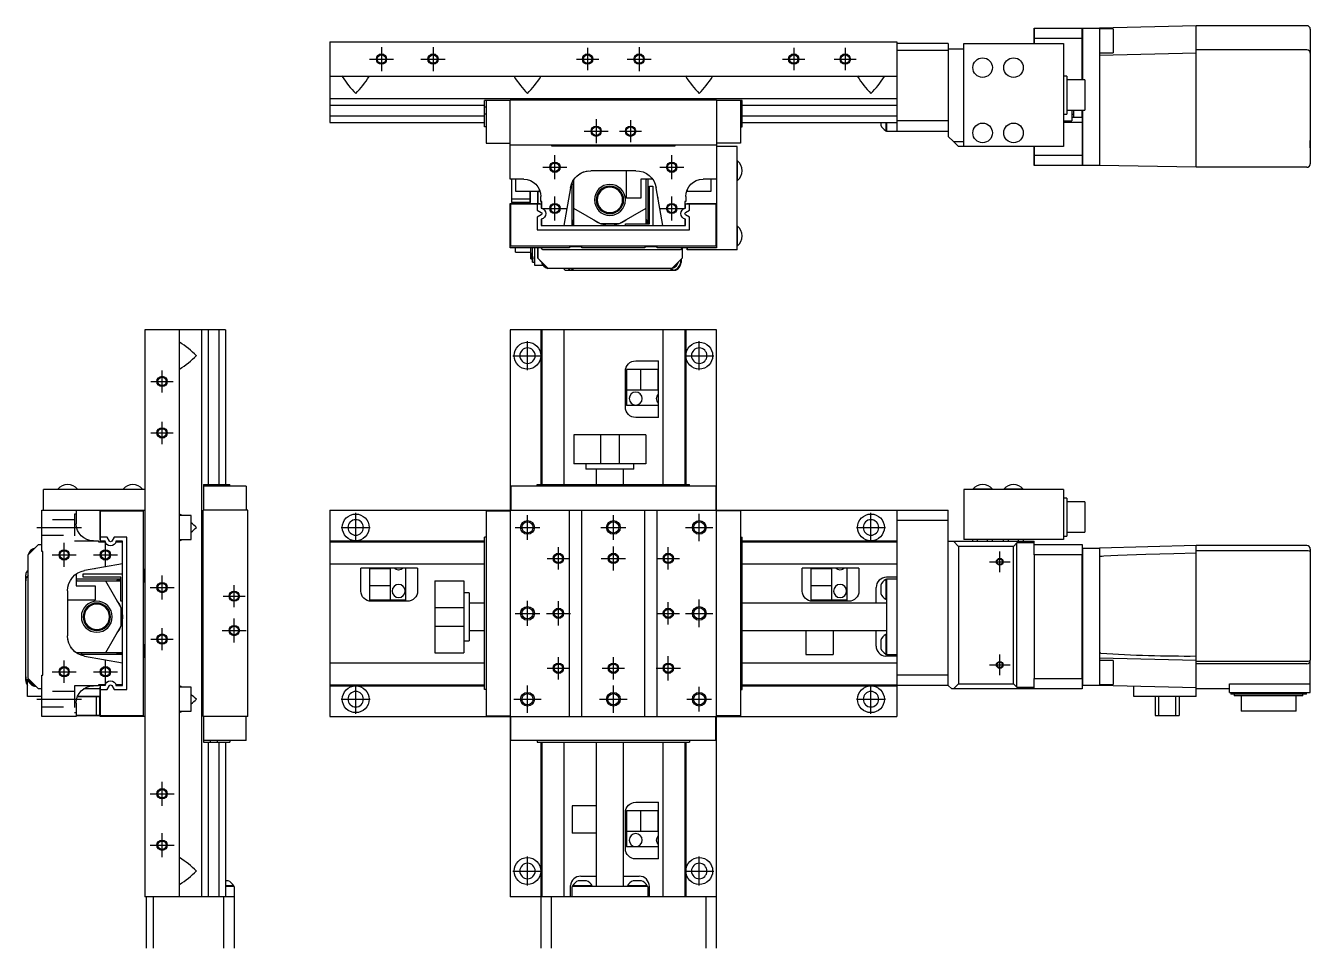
# Model space of a CAD drawing. Extents: x 0 to 765, y -8 to 471.
# Drawn here: x 0 to 374, y 202.8 to 471.3 of the extents above; entities that cross this region are included whole.
import ezdxf

# ---------------------------------------------------------------- set-up
doc = ezdxf.new("R2010")
doc.units = 0
doc.header["$LTSCALE"] = 0.5
doc.linetypes.add('CENTER', pattern=[50.8, 31.75, -6.35, 6.35, -6.35])
doc.linetypes.add('DASHED', pattern=[19.05, 12.7, -6.35])
for name, color, linetype in [('MSM_CENTER', 1, 'CENTER'), ('MSM_CONTINUOUS', 7, 'CONTINUOUS'), ('MSM_DASHED', 4, 'DASHED'), ('MSM_NARROW', 5, 'CONTINUOUS')]:
    doc.layers.add(name, color=color, linetype=linetype)

msp = doc.modelspace()

# ---------------------------------------------------------------- linework, layer by layer
at = {"layer": 'MSM_CENTER'}
for p, q in [((103.58, 465.12), (103.58, 458.12)), ((118.58, 465.12), (118.58, 458.12)), ((163.58, 464.85), (163.58, 458.4)), ((178.58, 465.12), (178.58, 458.12)), ((223.58, 464.85), (223.58, 458.4)), ((238.58, 464.85), (238.58, 458.4)), ((100.08, 461.62), (107.08, 461.62)), ((115.08, 461.62), (122.08, 461.62)), ((160.35, 461.62), (166.81, 461.62)), ((175.08, 461.62), (182.08, 461.62)), ((220.35, 461.62), (226.81, 461.62)), ((235.35, 461.62), (241.81, 461.62)), ((166.08, 444.12), (166.08, 437.12)), ((176.08, 443.85), (176.08, 437.4)), ((162.58, 440.62), (169.58, 440.62)), ((172.85, 440.62), (179.31, 440.62)), ((150.58, 430.12), (157.58, 430.12)), ((154.08, 426.62), (154.08, 433.62)), ((184.58, 430.12), (191.58, 430.12)), ((188.08, 426.62), (188.08, 433.62)), ((154.08, 414.62), (154.08, 421.62)), ((188.08, 414.62), (188.08, 421.62)), ((150.58, 418.12), (157.58, 418.12)), ((184.58, 418.12), (191.58, 418.12)), ((146.08, 371.03), (146.08, 379.53)), ((196.08, 371.03), (196.08, 379.53)), ((141.83, 375.28), (150.33, 375.28)), ((191.83, 375.28), (200.33, 375.28)), ((39.7, 364.55), (39.7, 371.01)), ((36.47, 367.78), (42.93, 367.78)), ((39.7, 349.55), (39.7, 356.01)), ((36.47, 352.78), (42.93, 352.78)), ((96.08, 321.03), (96.08, 329.53)), ((196.08, 321.28), (196.08, 329.28)), ((246.08, 321.03), (246.08, 329.53)), ((146.08, 321.66), (146.08, 328.9)), ((171.08, 321.66), (171.08, 328.9)), ((3.2, 325.28), (16.2, 325.28)), ((91.83, 325.28), (100.33, 325.28)), ((142.46, 325.28), (149.7, 325.28)), ((167.46, 325.28), (174.7, 325.28)), ((192.08, 325.28), (200.08, 325.28)), ((241.83, 325.28), (250.33, 325.28)), ((11.2, 313.78), (11.2, 320.78)), ((23.2, 313.78), (23.2, 320.78)), ((155.08, 313.05), (155.08, 319.51)), ((171.08, 312.78), (171.08, 319.78)), ((187.08, 313.05), (187.08, 319.51)), ((283.58, 312.28), (283.58, 318.28)), ((7.7, 317.28), (14.7, 317.28)), ((19.7, 317.28), (26.7, 317.28)), ((151.85, 316.28), (158.31, 316.28)), ((167.58, 316.28), (174.58, 316.28)), ((183.85, 316.28), (190.31, 316.28)), ((280.58, 315.28), (286.58, 315.28)), ((39.7, 304.28), (39.7, 311.28)), ((36.2, 307.78), (43.2, 307.78)), ((60.7, 302.05), (60.7, 308.51)), ((57.47, 305.28), (63.93, 305.28)), ((146.08, 296.66), (146.08, 303.9)), ((155.08, 296.78), (155.08, 303.78)), ((187.08, 297.05), (187.08, 303.51)), ((196.08, 296.28), (196.08, 304.28)), ((142.46, 300.28), (149.7, 300.28)), ((151.58, 300.28), (158.58, 300.28)), ((183.85, 300.28), (190.31, 300.28)), ((192.08, 300.28), (200.08, 300.28)), ((39.7, 289.55), (39.7, 296.01)), ((60.7, 291.78), (60.7, 298.78)), ((36.47, 292.78), (42.93, 292.78)), ((57.2, 295.28), (64.2, 295.28)), ((283.58, 282.28), (283.58, 288.28)), ((11.2, 280.05), (11.2, 286.51)), ((23.2, 279.78), (23.2, 286.78)), ((151.85, 284.28), (158.31, 284.28)), ((155.08, 281.05), (155.08, 287.51)), ((167.85, 284.28), (174.31, 284.28)), ((171.08, 281.05), (171.08, 287.51)), ((183.58, 284.28), (190.58, 284.28)), ((187.08, 280.78), (187.08, 287.78)), ((280.58, 285.28), (286.58, 285.28)), ((7.7, 283.28), (14.7, 283.28)), ((19.7, 283.28), (26.7, 283.28)), ((96.08, 271.03), (96.08, 279.53)), ((146.08, 271.28), (146.08, 279.28)), ((171.08, 271.28), (171.08, 279.28)), ((196.08, 271.66), (196.08, 278.9)), ((246.08, 271.03), (246.08, 279.53)), ((3.2, 275.28), (16.2, 275.28)), ((91.83, 275.28), (100.33, 275.28)), ((142.08, 275.28), (150.08, 275.28)), ((167.08, 275.28), (175.08, 275.28)), ((192.46, 275.28), (199.7, 275.28)), ((241.83, 275.28), (250.33, 275.28)), ((39.7, 244.28), (39.7, 251.28)), ((36.2, 247.78), (43.2, 247.78)), ((39.7, 229.28), (39.7, 236.28)), ((36.2, 232.78), (43.2, 232.78)), ((146.08, 221.03), (146.08, 229.53)), ((196.08, 221.03), (196.08, 229.53)), ((141.83, 225.28), (150.33, 225.28)), ((191.83, 225.28), (200.33, 225.28))]:
    msp.add_line(p, q, dxfattribs=at)
at = {"layer": 'MSM_CONTINUOUS'}
for p, q in [((340.78, 471.32), (312.58, 470.62)), ((340.78, 466.12), (340.78, 471.32)), ((372.98, 471.32), (340.78, 471.32)), ((293.58, 470.62), (293.58, 466.12)), ((293.58, 466.12), (293.58, 470.62)), ((293.58, 470.62), (307.58, 470.62)), ((307.58, 467.62), (293.58, 467.62)), ((307.58, 455.55), (307.58, 470.62)), ((307.58, 470.52), (307.68, 470.62)), ((307.68, 470.62), (307.68, 455.55)), ((307.68, 470.62), (312.58, 470.62)), ((312.58, 470.62), (312.58, 430.62)), ((316.58, 470.39), (312.58, 470.39)), ((316.58, 470.39), (316.58, 463.39)), ((316.58, 467.75), (316.58, 466.02)), ((340.78, 430.12), (340.78, 468.32)), ((373.98, 470.32), (373.98, 468.32)), ((373.98, 468.32), (373.98, 431.12)), ((88.58, 466.62), (253.58, 466.62)), ((88.58, 466.62), (88.58, 443.12)), ((253.58, 466.62), (253.58, 440.62)), ((268.58, 466.12), (253.58, 466.12)), ((268.58, 464.12), (253.58, 464.12)), ((268.58, 466.12), (268.58, 439.12)), ((268.58, 464.62), (273.08, 464.62)), ((273.08, 436.12), (273.08, 466.12)), ((273.08, 466.12), (302.08, 466.12)), ((273.08, 436.12), (273.08, 466.12)), ((302.08, 466.12), (302.08, 436.12)), ((372.98, 464.32), (340.78, 464.32)), ((312.58, 463.39), (316.58, 463.39)), ((340.78, 463.32), (312.58, 462.62)), ((88.58, 456.62), (253.58, 456.62)), ((92.34, 456.62), (92.18, 456.5)), ((99.82, 456.62), (99.98, 456.5)), ((142.34, 456.62), (142.18, 456.5)), ((149.82, 456.62), (149.98, 456.5)), ((192.34, 456.62), (192.18, 456.5)), ((199.82, 456.62), (199.98, 456.5)), ((242.34, 456.62), (242.18, 456.5)), ((249.82, 456.62), (249.98, 456.5)), ((303.08, 456.62), (302.08, 456.62)), ((303.08, 456.62), (303.08, 445.62)), ((308.38, 455.55), (303.08, 455.55)), ((308.38, 455.55), (308.38, 446.7)), ((88.58, 450.12), (253.58, 450.12)), ((133.58, 441.92), (133.58, 449.52)), ((141.08, 449.52), (133.58, 449.52)), ((134.08, 449.52), (134.08, 437.12)), ((201.08, 449.62), (141.08, 449.62)), ((141.08, 426.62), (141.08, 449.62)), ((201.08, 449.62), (201.08, 406.62)), ((208.58, 449.52), (201.08, 449.52)), ((208.08, 449.52), (208.08, 437.12)), ((208.58, 441.92), (208.58, 449.52)), ((88.58, 448.16), (133.58, 448.16)), ((88.58, 445.09), (133.58, 445.09)), ((134.08, 447.65), (133.58, 447.65)), ((134.08, 445.6), (133.58, 445.6)), ((208.08, 447.65), (208.58, 447.65)), ((208.08, 445.6), (208.58, 445.6)), ((208.58, 448.16), (253.58, 448.16)), ((208.58, 445.09), (253.58, 445.09)), ((302.08, 445.62), (303.08, 445.62)), ((303.08, 446.7), (308.38, 446.7)), ((304.58, 446.7), (304.58, 443.62)), ((304.58, 445.62), (305.08, 445.62)), ((305.08, 446.7), (305.08, 444.73)), ((307.58, 446.7), (307.58, 430.62)), ((307.58, 444.73), (307.58, 446.7)), ((307.68, 446.7), (307.68, 430.62)), ((88.58, 443.12), (133.58, 443.12)), ((134.08, 441.92), (133.58, 441.92)), ((208.08, 441.92), (208.58, 441.92)), ((208.58, 443.12), (253.58, 443.12)), ((248.93, 443.12), (248.93, 442.41)), ((250.38, 443.12), (250.38, 440.76)), ((250.58, 443.12), (250.58, 440.62)), ((268.58, 443.62), (253.58, 443.62)), ((302.08, 443.62), (304.58, 443.62)), ((307.58, 443.12), (302.08, 443.12)), ((304.58, 444.73), (307.58, 444.73)), ((250.38, 440.76), (250.58, 440.76)), ((250.58, 440.62), (268.58, 440.62)), ((268.58, 439.12), (270.08, 437.62)), ((270.08, 437.62), (271.58, 436.12)), ((270.08, 437.62), (273.08, 437.62)), ((373.98, 435.8), (373.98, 437.92)), ((134.08, 437.12), (141.08, 437.12)), ((141.08, 436.62), (201.08, 436.62)), ((153.08, 436.62), (153.08, 436.32)), ((153.08, 436.32), (189.08, 436.32)), ((153.33, 436.32), (153.33, 436.62)), ((155.83, 436.62), (155.83, 436.32)), ((184.33, 436.32), (184.33, 436.62)), ((186.83, 436.62), (186.83, 436.32)), ((189.08, 436.32), (189.08, 436.62)), ((208.08, 437.12), (201.08, 437.12)), ((207.08, 436.12), (201.08, 436.12)), ((207.08, 406.12), (207.08, 436.12)), ((302.08, 436.12), (271.58, 436.12)), ((293.58, 430.62), (293.58, 436.12)), ((293.58, 436.12), (293.58, 430.62)), ((207.24, 431.97), (207.08, 431.97)), ((207.24, 426.27), (207.24, 431.97)), ((293.58, 433.62), (307.58, 433.62)), ((307.58, 430.62), (293.58, 430.62)), ((307.68, 430.62), (307.58, 430.72)), ((312.58, 430.62), (307.68, 430.62)), ((340.78, 430.12), (312.58, 430.62)), ((372.98, 430.12), (340.78, 430.12)), ((372.98, 430.12), (373.02, 430.13)), ((373.02, 430.13), (373.06, 430.13)), ((373.06, 430.13), (373.1, 430.13)), ((373.1, 430.13), (373.14, 430.14)), ((373.14, 430.14), (373.18, 430.15)), ((373.18, 430.15), (373.22, 430.16)), ((373.22, 430.16), (373.26, 430.17)), ((373.26, 430.17), (373.3, 430.18)), ((373.3, 430.18), (373.34, 430.19)), ((373.34, 430.19), (373.38, 430.21)), ((373.38, 430.21), (373.42, 430.23)), ((373.42, 430.23), (373.45, 430.25)), ((373.45, 430.25), (373.49, 430.27)), ((373.49, 430.27), (373.52, 430.29)), ((373.52, 430.29), (373.56, 430.31)), ((373.56, 430.31), (373.59, 430.34)), ((373.59, 430.34), (373.62, 430.36)), ((373.62, 430.36), (373.65, 430.39)), ((373.65, 430.39), (373.68, 430.42)), ((373.68, 430.42), (373.71, 430.45)), ((373.71, 430.45), (373.74, 430.48)), ((373.74, 430.48), (373.77, 430.51)), ((373.77, 430.51), (373.79, 430.54)), ((373.79, 430.54), (373.81, 430.58)), ((373.81, 430.58), (373.84, 430.61)), ((373.84, 430.61), (373.86, 430.65)), ((373.86, 430.65), (373.87, 430.69)), ((373.87, 430.69), (373.89, 430.72)), ((373.89, 430.72), (373.91, 430.76)), ((373.91, 430.76), (373.92, 430.8)), ((373.92, 430.8), (373.94, 430.84)), ((373.94, 430.84), (373.95, 430.88)), ((373.95, 430.91), (373.96, 430.94)), ((373.95, 430.88), (373.95, 430.91)), ((373.96, 430.97), (373.97, 431)), ((373.96, 430.94), (373.96, 430.97)), ((373.97, 431.06), (373.98, 431.09)), ((373.97, 431.03), (373.97, 431.06)), ((373.97, 431), (373.97, 431.03)), ((373.98, 431.09), (373.98, 431.12)), ((373.98, 431.12), (373.98, 431.12)), ((144.98, 426.62), (141.08, 426.62)), ((141.38, 426.62), (141.38, 419.82)), ((142.58, 426.62), (142.58, 423.12)), ((159.58, 413.12), (159.58, 426.57)), ((177.67, 429.12), (164.49, 429.12)), ((174.88, 421.12), (174.88, 429.12)), ((182.54, 426.62), (179.08, 426.62)), ((179.08, 426.62), (179.08, 421.12)), ((180.58, 426.57), (180.58, 413.62)), ((181.08, 426.62), (181.08, 413.62)), ((201.08, 426.62), (197.18, 426.62)), ((199.58, 423.12), (199.58, 426.62)), ((142.58, 423.12), (149.58, 423.12)), ((146.88, 419.62), (146.88, 423.12)), ((146.88, 423.12), (146.88, 419.82)), ((149.08, 424.48), (149.08, 424.49)), ((149.08, 419.62), (149.08, 423.12)), ((149.08, 423.12), (149.08, 419.62)), ((149.58, 423.12), (149.58, 423.58)), ((158.58, 424.17), (156.63, 413.12)), ((159.08, 413.12), (159.08, 425.57)), ((159.58, 425.12), (159.08, 425.12)), ((181.58, 413.62), (181.58, 424.62)), ((181.58, 424.62), (182.58, 424.62)), ((182.58, 424.62), (182.58, 413.12)), ((185.52, 413.12), (183.58, 424.17)), ((192.58, 423.58), (192.58, 423.12)), ((192.58, 423.12), (199.58, 423.12)), ((207.08, 426.27), (207.24, 426.27)), ((141.08, 406.62), (141.08, 419.62)), ((141.08, 419.62), (149.68, 419.62)), ((141.28, 407.12), (141.28, 419.52)), ((141.28, 419.52), (150.08, 419.52)), ((146.88, 420.82), (141.38, 420.82)), ((146.88, 419.82), (141.38, 419.82)), ((142.58, 419.82), (142.58, 419.62)), ((142.58, 419.62), (142.58, 419.82)), ((148.88, 419.52), (148.88, 417.65)), ((149.68, 419.62), (149.68, 419.52)), ((149.98, 420.12), (149.98, 421.62)), ((150.28, 420.12), (149.98, 420.12)), ((150.08, 420.12), (150.08, 418.2)), ((150.28, 418.16), (150.28, 420.12)), ((179.08, 421.12), (174.88, 421.12)), ((184.08, 421.12), (184.08, 421.33)), ((184.11, 421.12), (184.08, 421.12)), ((192.18, 420.12), (191.88, 420.12)), ((191.88, 420.12), (191.88, 418.16)), ((192.08, 418.2), (192.08, 419.52)), ((192.08, 419.52), (200.88, 419.52)), ((192.18, 421.62), (192.18, 420.12)), ((192.48, 419.52), (192.48, 419.62)), ((192.48, 419.62), (201.08, 419.62)), ((193.28, 417.65), (193.28, 419.52)), ((200.88, 419.52), (200.88, 407.12)), ((148.88, 417.65), (150.07, 416.96)), ((150.07, 416.29), (148.88, 415.6)), ((148.88, 415.6), (148.88, 411.92)), ((167.37, 413.62), (159.58, 418.12)), ((180.58, 418.12), (172.78, 413.62)), ((192.08, 416.96), (193.28, 417.65)), ((193.28, 415.6), (192.08, 416.29)), ((193.28, 411.92), (193.28, 415.6)), ((148.88, 411.92), (193.28, 411.92)), ((150.08, 415.05), (150.08, 413.12)), ((150.28, 413.42), (150.08, 413.62)), ((150.08, 413.12), (192.08, 413.12)), ((150.28, 413.12), (150.28, 415.09)), ((172.78, 413.62), (167.37, 413.62)), ((174.58, 413.12), (174.58, 413.62)), ((174.58, 413.62), (181.58, 413.62)), ((191.88, 415.09), (191.88, 413.12)), ((192.08, 413.12), (192.08, 415.05)), ((207.24, 412.97), (207.08, 412.97)), ((207.24, 407.27), (207.24, 412.97)), ((158.28, 406.62), (141.08, 406.62)), ((200.88, 407.12), (141.28, 407.12)), ((142.58, 405.45), (142.58, 406.62)), ((142.58, 405.45), (147.08, 405.45)), ((147.08, 405.18), (147.08, 406.62)), ((147.08, 403.45), (147.08, 406.62)), ((147.08, 405.18), (147.08, 403.51)), ((147.58, 404.2), (147.58, 406.62)), ((147.58, 402.45), (147.58, 406.62)), ((147.58, 404.2), (147.58, 403.45)), ((148.08, 406.62), (148.08, 401.62)), ((148.08, 406.62), (148.08, 403.83)), ((149.08, 403.62), (149.08, 406.62)), ((149.08, 406.62), (149.08, 403.62)), ((150.58, 406.12), (150.08, 406.62)), ((150.58, 406.12), (150.08, 406.62)), ((190.58, 406.12), (150.58, 406.12)), ((158.28, 406.97), (158.28, 406.62)), ((161.88, 406.97), (158.28, 406.97)), ((161.88, 406.62), (161.88, 406.97)), ((180.28, 406.62), (161.88, 406.62)), ((180.28, 406.97), (180.28, 406.62)), ((183.88, 406.97), (180.28, 406.97)), ((183.88, 406.62), (183.88, 406.97)), ((201.08, 406.62), (183.88, 406.62)), ((191.08, 406.62), (190.58, 406.12)), ((191.08, 406.62), (191.08, 403.62)), ((192.58, 406.12), (192.58, 406.62)), ((192.58, 406.62), (192.58, 406.12)), ((207.08, 406.12), (192.58, 406.12)), ((207.08, 407.27), (207.24, 407.27)), ((147.08, 403.45), (147.58, 403.45)), ((147.58, 402.45), (148.08, 402.45)), ((148.08, 402.45), (148.08, 403.83)), ((148.08, 401.62), (150.58, 401.62)), ((149.08, 403.62), (152.08, 400.62)), ((150.28, 402.42), (149.08, 403.62)), ((150.28, 402.42), (151.87, 400.83)), ((152.08, 400.62), (151.87, 400.83)), ((188.08, 400.62), (152.08, 400.62)), ((158.66, 400.12), (158.75, 400.2)), ((158.75, 400.2), (159.18, 400.51)), ((159.18, 400.51), (159.26, 400.54)), ((159.26, 400.54), (159.32, 400.57)), ((159.32, 400.57), (159.37, 400.59)), ((159.37, 400.59), (159.41, 400.6)), ((159.41, 400.6), (159.44, 400.61)), ((159.44, 400.61), (159.46, 400.61)), ((159.46, 400.61), (159.48, 400.62)), ((159.48, 400.62), (159.5, 400.62)), ((159.5, 400.62), (159.52, 400.62)), ((159.52, 400.62), (159.53, 400.62)), ((159.53, 400.62), (159.54, 400.62)), ((159.54, 400.62), (159.54, 400.62)), ((159.54, 400.62), (159.54, 400.62)), ((159.54, 400.62), (159.55, 400.62)), ((159.55, 400.62), (159.55, 400.62)), ((159.55, 400.62), (159.55, 400.62)), ((159.55, 400.62), (159.56, 400.62)), ((159.56, 400.62), (159.56, 400.62)), ((159.56, 400.62), (159.56, 400.62)), ((159.56, 400.62), (159.56, 400.62)), ((159.56, 400.62), (159.56, 400.62)), ((159.56, 400.62), (159.57, 400.62)), ((159.57, 400.62), (159.57, 400.62)), ((159.57, 400.62), (159.57, 400.62)), ((159.57, 400.62), (159.57, 400.62)), ((159.57, 400.62), (159.57, 400.62)), ((159.57, 400.62), (159.57, 400.62)), ((159.57, 400.62), (159.57, 400.62)), ((159.57, 400.62), (159.57, 400.62)), ((159.57, 400.62), (159.57, 400.62)), ((159.57, 400.62), (159.57, 400.62)), ((159.57, 400.62), (159.57, 400.62)), ((159.57, 400.62), (159.57, 400.62)), ((159.57, 400.62), (159.57, 400.62)), ((159.57, 400.62), (159.57, 400.62)), ((159.57, 400.62), (159.57, 400.62)), ((159.57, 400.62), (159.58, 400.62)), ((159.58, 400.62), (159.58, 400.62)), ((159.58, 400.62), (159.58, 400.62)), ((187.58, 400.62), (187.58, 400.62)), ((187.58, 400.62), (187.58, 400.62)), ((187.58, 400.62), (187.58, 400.62)), ((187.58, 400.62), (187.58, 400.62)), ((187.58, 400.62), (187.58, 400.62)), ((187.58, 400.62), (187.58, 400.62)), ((187.58, 400.62), (187.58, 400.62)), ((187.58, 400.62), (187.58, 400.62)), ((187.58, 400.62), (187.58, 400.62)), ((187.58, 400.62), (187.59, 400.62)), ((187.59, 400.62), (187.59, 400.62)), ((187.59, 400.62), (187.59, 400.62)), ((187.59, 400.62), (187.59, 400.62)), ((187.59, 400.62), (187.59, 400.62)), ((187.59, 400.62), (187.59, 400.62)), ((187.59, 400.62), (187.59, 400.62)), ((187.59, 400.62), (187.59, 400.62)), ((187.59, 400.62), (187.59, 400.62)), ((187.59, 400.62), (187.6, 400.62)), ((187.6, 400.62), (187.6, 400.62)), ((187.6, 400.62), (187.6, 400.62)), ((187.6, 400.62), (187.6, 400.62)), ((187.6, 400.62), (187.6, 400.62)), ((187.6, 400.62), (187.61, 400.62)), ((187.61, 400.62), (187.61, 400.62)), ((187.61, 400.62), (187.61, 400.62)), ((187.61, 400.62), (187.62, 400.62)), ((187.62, 400.62), (187.62, 400.62)), ((187.62, 400.62), (187.64, 400.62)), ((187.64, 400.62), (187.65, 400.62)), ((187.65, 400.62), (187.66, 400.62)), ((187.66, 400.62), (187.68, 400.62)), ((187.68, 400.62), (187.72, 400.61)), ((187.72, 400.61), (187.75, 400.61)), ((187.75, 400.61), (187.79, 400.6)), ((187.79, 400.6), (188.02, 400.53)), ((188.02, 400.53), (188.31, 400.39)), ((188.08, 400.62), (191.08, 403.62)), ((188.31, 400.39), (188.53, 400.24)), ((188.53, 400.24), (188.69, 400.12)), ((190.78, 403.32), (190.78, 402.42)), ((157.13, 400.12), (189.26, 400.12)), ((34.7, 382.78), (34.7, 217.78)), ((58.2, 382.78), (34.7, 382.78)), ((44.7, 382.78), (44.7, 217.78)), ((51.2, 382.78), (51.2, 217.78)), ((53.16, 382.78), (53.16, 337.78)), ((56.24, 382.78), (56.24, 337.78)), ((58.2, 382.78), (58.2, 337.78)), ((141.08, 382.78), (141.08, 217.78)), ((201.08, 382.78), (141.08, 382.78)), ((149.98, 382.78), (149.98, 337.78)), ((150.28, 382.78), (150.28, 337.78)), ((156.63, 382.78), (156.63, 337.78)), ((185.52, 382.78), (185.52, 337.78)), ((191.88, 382.78), (191.88, 337.78)), ((192.18, 382.78), (192.18, 337.78)), ((201.08, 202.78), (201.08, 382.78)), ((44.7, 379.02), (44.83, 379.18)), ((44.7, 371.54), (44.83, 371.38)), ((174.58, 360.28), (174.58, 370.78)), ((184.2, 371.28), (174.88, 371.28)), ((174.88, 371.28), (174.88, 360.78)), ((177.58, 373.78), (184.2, 373.78)), ((179.08, 365.28), (179.08, 371.28)), ((184.08, 365.28), (184.08, 371.28)), ((184.2, 357.28), (184.2, 373.78)), ((184.2, 365.28), (174.88, 365.28)), ((184.2, 360.78), (174.88, 360.78)), ((184.2, 357.28), (177.58, 357.28)), ((159.58, 352.28), (159.58, 343.78)), ((180.58, 352.28), (159.58, 352.28)), ((167.37, 352.28), (167.37, 343.78)), ((172.78, 352.28), (172.78, 343.78)), ((180.58, 352.28), (180.58, 343.78)), ((180.58, 343.78), (159.58, 343.78)), ((163.08, 343.78), (163.08, 342.28)), ((177.08, 342.28), (163.08, 342.28)), ((166.08, 342.28), (166.08, 337.78)), ((174.08, 337.78), (174.08, 342.28)), ((177.08, 342.28), (177.08, 343.78)), ((51.8, 337.78), (51.8, 330.28)), ((51.8, 337.78), (59.4, 337.78)), ((64.2, 337.28), (51.8, 337.28)), ((53.68, 337.28), (53.68, 337.78)), ((55.73, 337.28), (55.73, 337.78)), ((59.4, 337.28), (59.4, 337.78)), ((64.2, 337.28), (64.2, 330.28)), ((200.88, 337.28), (141.28, 337.28)), ((141.28, 337.28), (141.28, 330.28)), ((148.88, 337.28), (148.88, 337.78)), ((148.88, 337.78), (193.28, 337.78)), ((193.28, 337.28), (193.28, 337.78)), ((200.88, 337.28), (200.88, 330.28)), ((34.7, 336.28), (5.2, 336.28)), ((5.2, 330.28), (5.2, 336.28)), ((9.35, 336.44), (15.05, 336.44)), ((9.35, 336.44), (9.35, 336.28)), ((15.05, 336.28), (15.05, 336.44)), ((28.35, 336.44), (34.05, 336.44)), ((28.35, 336.44), (28.35, 336.28)), ((34.05, 336.28), (34.05, 336.44)), ((302.08, 336.28), (273.08, 336.28)), ((273.08, 336.28), (273.08, 321.78)), ((281.43, 336.44), (275.73, 336.44)), ((275.73, 336.44), (275.73, 336.28)), ((281.43, 336.28), (281.43, 336.44)), ((290.43, 336.44), (284.73, 336.44)), ((284.73, 336.44), (284.73, 336.28)), ((290.43, 336.28), (290.43, 336.44)), ((302.08, 336.28), (302.08, 321.78)), ((303.08, 333.78), (302.08, 333.78)), ((303.08, 333.78), (303.08, 322.78)), ((4.7, 318.28), (4.7, 330.28)), ((4.7, 330.28), (34.7, 330.28)), ((14.7, 330.28), (14.7, 326.38)), ((21.7, 321.68), (21.7, 330.28)), ((21.8, 321.28), (21.8, 330.08)), ((21.8, 330.08), (34.2, 330.08)), ((34.2, 330.08), (34.2, 270.48)), ((44.7, 329.02), (44.83, 329.18)), ((64.7, 330.28), (51.7, 330.28)), ((51.7, 270.28), (51.7, 330.28)), ((64.7, 270.28), (64.7, 330.28)), ((88.58, 330.28), (88.58, 270.28)), ((88.58, 330.28), (268.58, 330.28)), ((134.08, 330.08), (134.08, 270.48)), ((134.08, 330.08), (141.08, 330.08)), ((158.28, 270.28), (158.28, 330.28)), ((161.88, 270.28), (161.88, 330.28)), ((180.28, 270.28), (180.28, 330.28)), ((183.88, 270.28), (183.88, 330.28)), ((208.08, 330.08), (201.08, 330.08)), ((208.08, 330.08), (208.08, 270.48)), ((253.58, 330.28), (253.58, 270.28)), ((268.58, 321.28), (268.58, 330.28)), ((308.38, 332.71), (303.08, 332.71)), ((308.38, 332.71), (308.38, 323.86)), ((48.2, 328.78), (44.7, 328.78)), ((48.2, 321.78), (48.2, 328.78)), ((268.58, 327.28), (253.58, 327.28)), ((21.8, 321.68), (21.7, 321.68)), ((23.68, 322.48), (21.8, 322.48)), ((24.36, 321.29), (23.68, 322.48)), ((25.73, 322.48), (25.04, 321.29)), ((29.4, 322.48), (25.73, 322.48)), ((29.4, 278.08), (29.4, 322.48)), ((44.7, 321.78), (48.2, 321.78)), ((134.08, 322.48), (133.58, 322.48)), ((133.58, 278.08), (133.58, 322.48)), ((208.08, 322.48), (208.58, 322.48)), ((208.58, 278.08), (208.58, 322.48)), ((302.08, 321.78), (273.08, 321.78)), ((275.69, 321.28), (275.69, 321.78)), ((277.13, 321.28), (277.13, 321.78)), ((280.02, 321.28), (280.02, 321.78)), ((281.46, 321.28), (281.46, 321.78)), ((284.69, 321.28), (284.69, 321.78)), ((286.13, 321.28), (286.13, 321.78)), ((289.02, 321.28), (289.02, 321.78)), ((290.46, 321.28), (290.46, 321.78)), ((302.08, 322.78), (303.08, 322.78)), ((303.08, 323.86), (308.38, 323.86)), ((3.7, 320.28), (0.7, 317.28)), ((3.7, 320.28), (4.7, 320.28)), ((5, 318.28), (4.7, 318.28)), ((5, 282.28), (5, 318.28)), ((19.7, 321.38), (21.2, 321.38)), ((21.2, 321.38), (21.2, 321.08)), ((21.2, 321.08), (23.16, 321.08)), ((23.12, 321.28), (21.8, 321.28)), ((26.24, 321.08), (28.2, 321.08)), ((28.2, 321.28), (26.28, 321.28)), ((28.2, 279.28), (28.2, 321.28)), ((44.7, 321.54), (44.83, 321.38)), ((88.58, 321.38), (133.58, 321.38)), ((88.58, 321.08), (133.58, 321.08)), ((208.58, 321.38), (253.58, 321.38)), ((208.58, 321.08), (253.58, 321.08)), ((268.58, 279.28), (268.58, 321.28)), ((268.58, 321.28), (286.13, 321.28)), ((270.08, 321.28), (271.58, 319.78)), ((271.58, 319.78), (271.58, 279.78)), ((287.58, 319.78), (271.58, 319.78)), ((286.13, 321.28), (289.02, 321.28)), ((288.58, 320.78), (287.58, 319.78)), ((287.58, 279.78), (287.58, 319.78)), ((288.58, 278.78), (288.58, 320.78)), ((293.58, 320.78), (288.58, 320.78)), ((289.02, 321.28), (293.58, 321.28)), ((293.58, 317.28), (293.58, 321.28)), ((293.58, 320.28), (307.58, 320.28)), ((307.58, 320.28), (307.58, 317.28)), ((307.68, 319.28), (307.58, 319.18)), ((307.68, 319.28), (307.68, 316.78)), ((307.68, 319.28), (312.58, 319.28)), ((340.78, 319.98), (312.58, 319.28)), ((312.58, 319.28), (312.58, 316.78)), ((334.23, 317.74), (340.78, 317.9)), ((372.98, 319.98), (340.78, 319.98)), ((340.78, 317.9), (340.78, 319.98)), ((372.98, 318.46), (340.78, 318.46)), ((340.78, 287.87), (340.78, 317.9)), ((373.79, 318.37), (373.89, 318.33)), ((373.89, 318.33), (373.97, 318.26)), ((373.97, 318.26), (373.98, 318.23)), ((373.98, 318.98), (373.98, 318.23)), ((373.98, 318.23), (373.98, 286.68)), ((0.7, 281.28), (0.7, 317.28)), ((28.2, 314.73), (17.16, 312.78)), ((88.58, 314.73), (133.58, 314.73)), ((208.58, 314.73), (253.58, 314.73)), ((293.58, 317.28), (293.58, 281.28)), ((307.58, 317.28), (293.58, 317.28)), ((307.58, 281.28), (307.58, 317.28)), ((307.68, 316.78), (307.68, 281.78)), ((312.58, 316.79), (312.58, 316.8)), ((312.58, 316.8), (312.58, 316.8)), ((312.58, 316.8), (312.59, 316.8)), ((312.58, 316.78), (312.58, 316.79)), ((312.58, 316.79), (312.58, 316.79)), ((312.58, 316.79), (312.58, 316.79)), ((312.58, 316.79), (312.58, 316.79)), ((312.58, 316.79), (312.58, 316.79)), ((312.58, 316.79), (312.58, 316.79)), ((312.58, 316.79), (312.58, 316.79)), ((312.58, 316.79), (312.58, 316.79)), ((312.58, 316.79), (312.58, 316.79)), ((312.58, 316.79), (312.58, 316.79)), ((312.58, 316.78), (312.58, 288.78)), ((312.58, 316.78), (312.58, 316.78)), ((312.58, 316.78), (312.58, 316.78)), ((312.58, 316.78), (312.58, 316.78)), ((312.59, 316.8), (312.59, 316.81)), ((312.59, 316.81), (312.6, 316.81)), ((312.59, 316.8), (312.59, 316.8)), ((312.59, 316.8), (312.59, 316.8)), ((312.59, 316.8), (312.59, 316.8)), ((312.6, 316.81), (312.61, 316.82)), ((312.61, 316.82), (312.62, 316.82)), ((312.62, 316.82), (312.63, 316.83)), ((312.62, 316.82), (312.62, 316.82)), ((312.63, 316.83), (312.64, 316.83)), ((312.64, 316.83), (312.7, 316.85)), ((312.7, 316.85), (312.76, 316.86)), ((312.76, 316.86), (312.83, 316.88)), ((312.83, 316.88), (312.89, 316.89)), ((312.89, 316.89), (313.4, 316.95)), ((313.4, 316.95), (313.9, 317)), ((313.9, 317), (317.97, 317.23)), ((317.97, 317.23), (326.1, 317.52)), ((326.1, 317.52), (334.23, 317.74)), ((0, 280.78), (0, 311.48)), ((14.7, 311.75), (14.7, 308.28)), ((16.7, 311.78), (28.2, 311.78)), ((16.7, 310.78), (16.7, 311.78)), ((27.7, 310.78), (16.7, 310.78)), ((20.2, 313.28), (19.99, 313.28)), ((20.2, 313.32), (20.2, 313.28)), ((27.7, 303.78), (27.7, 310.78)), ((34.35, 313.08), (34.35, 309.48)), ((34.7, 313.08), (34.35, 313.08)), ((114.08, 313.41), (97.58, 313.41)), ((97.58, 306.78), (97.58, 313.41)), ((100.08, 313.41), (100.08, 304.08)), ((106.08, 313.28), (100.08, 313.28)), ((106.08, 313.41), (106.08, 304.08)), ((110.58, 313.41), (110.58, 304.08)), ((114.08, 313.41), (114.08, 306.78)), ((242.58, 313.41), (226.08, 313.41)), ((226.08, 306.78), (226.08, 313.41)), ((228.58, 313.41), (228.58, 304.08)), ((234.58, 313.28), (228.58, 313.28)), ((234.58, 313.41), (234.58, 304.08)), ((239.08, 313.41), (239.08, 304.08)), ((242.58, 313.41), (242.58, 306.78)), ((253.58, 310.77), (250.58, 310.77)), ((12.2, 306.87), (12.2, 293.69)), ((14.7, 310.28), (27.7, 310.28)), ((14.7, 308.28), (20.2, 308.28)), ((14.75, 309.78), (27.7, 309.78)), ((20.2, 308.28), (20.2, 304.08)), ((23.2, 309.78), (27.7, 301.99)), ((34.35, 309.48), (34.7, 309.48)), ((106.08, 308.28), (100.08, 308.28)), ((119.08, 309.78), (127.58, 309.78)), ((119.08, 309.78), (119.08, 288.78)), ((127.58, 309.78), (127.58, 288.78)), ((234.58, 308.28), (228.58, 308.28)), ((247.58, 303.28), (247.58, 307.77)), ((248.93, 308.49), (248.93, 306.07)), ((250.38, 310.14), (250.38, 304.42)), ((250.58, 310.14), (250.38, 310.14)), ((250.58, 310.28), (250.58, 288.28)), ((250.58, 310.28), (253.58, 310.28)), ((20.2, 304.08), (12.2, 304.08)), ((28.2, 303.78), (27.7, 303.78)), ((110.58, 304.08), (100.08, 304.08)), ((111.08, 303.78), (100.58, 303.78)), ((129.08, 306.28), (127.58, 306.28)), ((129.08, 306.28), (129.08, 292.28)), ((133.58, 303.28), (129.08, 303.28)), ((250.58, 303.28), (208.58, 303.28)), ((239.08, 304.08), (228.58, 304.08)), ((239.58, 303.78), (229.08, 303.78)), ((250.38, 304.42), (250.58, 304.42)), ((27.7, 301.99), (27.7, 296.58)), ((119.08, 301.99), (127.58, 301.99)), ((27.7, 296.58), (23.2, 288.78)), ((119.08, 296.58), (127.58, 296.58)), ((127.58, 292.28), (129.08, 292.28)), ((129.08, 295.28), (133.58, 295.28)), ((208.58, 295.28), (250.58, 295.28)), ((227.08, 295.28), (227.08, 288.28)), ((235.08, 295.28), (235.08, 288.28)), ((247.58, 290.77), (247.58, 295.28)), ((248.93, 292.49), (248.93, 290.07)), ((250.38, 294.14), (250.38, 288.42)), ((250.58, 294.14), (250.38, 294.14)), ((28.2, 288.78), (14.75, 288.78)), ((28.2, 288.28), (15.75, 288.28)), ((16.2, 288.78), (16.2, 288.28)), ((34.7, 291.08), (34.35, 291.08)), ((34.35, 291.08), (34.35, 287.48)), ((119.08, 288.78), (127.58, 288.78)), ((227.08, 288.28), (235.08, 288.28)), ((250.38, 288.42), (250.58, 288.42)), ((250.58, 288.28), (253.58, 288.28)), ((312.58, 288.78), (312.58, 279.28)), ((312.59, 288.76), (312.58, 288.78)), ((312.69, 288.73), (312.59, 288.76)), ((312.84, 288.71), (312.69, 288.73)), ((312.98, 288.69), (312.84, 288.71)), ((17.16, 287.78), (28.2, 285.84)), ((34.35, 287.48), (34.7, 287.48)), ((88.58, 285.84), (133.58, 285.84)), ((208.58, 285.84), (253.58, 285.84)), ((253.58, 287.77), (250.58, 287.77)), ((340.78, 286.58), (312.58, 287.28)), ((316.58, 286.52), (312.58, 286.52)), ((316.58, 286.52), (316.58, 279.52)), ((340.78, 276.08), (340.78, 287.87)), ((340.78, 286.33), (372.98, 286.33)), ((372.98, 285.58), (340.78, 285.58)), ((373.78, 286.45), (373.88, 286.51)), ((373.88, 286.51), (373.96, 286.6)), ((373.96, 286.6), (373.98, 286.68)), ((373.98, 277.28), (373.98, 286.68)), ((0.5, 276.08), (0.5, 281.14)), ((0.7, 281.28), (3.7, 278.28)), ((0.91, 281.08), (2.49, 279.49)), ((4.7, 270.28), (4.7, 282.28)), ((4.7, 282.28), (5, 282.28)), ((268.58, 282.28), (253.58, 282.28)), ((293.58, 281.28), (307.58, 281.28)), ((293.58, 278.28), (293.58, 281.28)), ((307.58, 281.28), (307.58, 278.28)), ((307.68, 281.78), (307.68, 279.28)), ((4.7, 278.28), (3.7, 278.28)), ((16.84, 278.28), (16.84, 278.28)), ((21.7, 278.28), (16.84, 278.28)), ((21.2, 279.18), (19.7, 279.18)), ((23.16, 279.48), (21.2, 279.48)), ((21.2, 279.48), (21.2, 279.18)), ((23.12, 279.28), (21.2, 279.28)), ((21.7, 270.28), (21.7, 278.88)), ((21.7, 278.88), (21.8, 278.88)), ((21.8, 270.48), (21.8, 279.28)), ((21.8, 278.08), (23.68, 278.08)), ((23.68, 278.08), (24.36, 279.28)), ((25.04, 279.28), (25.73, 278.08)), ((25.73, 278.08), (29.4, 278.08)), ((28.2, 279.48), (26.24, 279.48)), ((26.28, 279.28), (28.2, 279.28)), ((27.9, 279.48), (27.7, 279.28)), ((44.7, 279.02), (44.83, 279.18)), ((48.2, 278.78), (44.7, 278.78)), ((48.2, 271.78), (48.2, 278.78)), ((88.58, 279.48), (133.58, 279.48)), ((88.58, 279.18), (133.58, 279.18)), ((134.08, 278.08), (133.58, 278.08)), ((208.08, 278.08), (208.58, 278.08)), ((208.58, 279.48), (253.58, 279.48)), ((208.58, 279.18), (253.58, 279.18)), ((268.58, 279.28), (253.58, 279.28)), ((268.58, 279.28), (269.58, 278.28)), ((270.08, 278.28), (269.58, 278.28)), ((271.58, 279.78), (270.08, 278.28)), ((293.48, 278.28), (270.08, 278.28)), ((271.58, 279.78), (287.58, 279.78)), ((287.58, 279.78), (288.58, 278.78)), ((288.58, 278.78), (293.48, 278.78)), ((293.48, 278.78), (293.58, 278.92)), ((293.48, 278.28), (293.48, 278.78)), ((293.58, 278.38), (293.48, 278.28)), ((307.58, 278.28), (293.58, 278.28)), ((307.58, 279.38), (307.68, 279.28)), ((312.58, 279.28), (307.68, 279.28)), ((312.58, 279.52), (316.58, 279.52)), ((340.78, 278.58), (312.58, 279.28)), ((322.63, 276.08), (322.63, 279.03)), ((350.48, 278.28), (340.78, 278.28)), ((350.48, 277.28), (350.48, 279.78)), ((350.48, 279.78), (353.48, 279.78)), ((350.48, 277.28), (353.48, 277.28)), ((350.84, 277.28), (350.84, 276.78)), ((350.92, 276.78), (350.84, 276.78)), ((353.55, 276.78), (350.92, 276.78)), ((351.84, 276.78), (351.84, 276.28)), ((353.48, 279.78), (372.33, 279.78)), ((353.48, 277.28), (372.33, 277.28)), ((372.83, 276.78), (353.55, 276.78)), ((371.83, 276.28), (371.83, 276.78)), ((372.33, 279.78), (373.98, 279.78)), ((372.33, 277.28), (373.98, 277.28)), ((372.83, 276.78), (372.83, 277.28)), ((4.7, 276.08), (0.5, 276.08)), ((4.7, 276.08), (0.5, 276.08)), ((14.7, 274.18), (14.7, 270.28)), ((21.7, 276.08), (15.08, 276.08)), ((15.08, 276.08), (21.7, 276.08)), ((20.5, 276.08), (20.5, 270.58)), ((21.5, 276.08), (21.5, 270.58)), ((323.63, 276.08), (322.63, 276.08)), ((339.78, 276.08), (323.63, 276.08)), ((328.78, 276.08), (328.78, 270.58)), ((329.78, 276.08), (329.78, 270.58)), ((334.78, 276.08), (334.78, 270.58)), ((335.78, 276.08), (335.78, 270.58)), ((340.78, 276.08), (339.78, 276.08)), ((351.9, 276.28), (351.84, 276.28)), ((354.54, 276.28), (351.9, 276.28)), ((353.84, 276.28), (353.84, 271.78)), ((371.83, 276.28), (354.54, 276.28)), ((369.83, 271.78), (369.83, 276.28)), ((14.7, 270.28), (4.7, 270.28)), ((21.5, 270.58), (14.7, 270.58)), ((14.7, 270.58), (21.5, 270.58)), ((21.5, 271.78), (21.7, 271.78)), ((34.7, 270.28), (21.7, 270.28)), ((34.2, 270.48), (21.8, 270.48)), ((44.7, 271.78), (48.2, 271.78)), ((44.7, 271.54), (44.83, 271.38)), ((64.7, 270.28), (51.7, 270.28)), ((51.8, 270.28), (51.8, 262.78)), ((64.2, 263.28), (64.2, 270.28)), ((88.58, 270.28), (253.58, 270.28)), ((134.08, 270.48), (141.08, 270.48)), ((141.28, 263.28), (141.28, 270.28)), ((200.88, 263.28), (200.88, 270.28)), ((208.08, 270.48), (201.08, 270.48)), ((328.78, 270.58), (329.78, 270.58)), ((329.78, 270.58), (334.78, 270.58)), ((334.78, 270.58), (335.78, 270.58)), ((369.83, 271.78), (353.84, 271.78)), ((64.2, 263.28), (51.8, 263.28)), ((51.8, 262.78), (59.4, 262.78)), ((53.16, 262.78), (53.16, 217.78)), ((53.68, 263.28), (53.68, 262.78)), ((55.73, 263.28), (55.73, 262.78)), ((56.24, 262.78), (56.24, 217.78)), ((58.2, 262.78), (58.2, 217.78)), ((59.4, 263.28), (59.4, 262.78)), ((200.88, 263.28), (141.28, 263.28)), ((148.88, 263.28), (148.88, 262.78)), ((148.88, 262.78), (193.28, 262.78)), ((149.98, 262.78), (149.98, 217.78)), ((150.28, 262.78), (150.28, 217.78)), ((156.63, 262.78), (156.63, 217.78)), ((166.08, 262.78), (166.08, 220.78)), ((174.08, 220.78), (174.08, 262.78)), ((185.52, 262.78), (185.52, 217.78)), ((191.88, 262.78), (191.88, 217.78)), ((192.18, 262.78), (192.18, 217.78)), ((193.28, 263.28), (193.28, 262.78)), ((166.08, 244.28), (159.08, 244.28)), ((159.08, 244.28), (159.08, 236.28)), ((177.58, 245.28), (184.2, 245.28)), ((184.2, 228.78), (184.2, 245.28)), ((174.58, 231.78), (174.58, 242.28)), ((184.2, 242.78), (174.88, 242.78)), ((174.88, 242.78), (174.88, 232.28)), ((179.08, 236.78), (179.08, 242.78)), ((184.08, 236.78), (184.08, 242.78)), ((166.08, 236.28), (159.08, 236.28)), ((184.2, 236.78), (174.88, 236.78)), ((184.2, 232.28), (174.88, 232.28)), ((44.7, 229.02), (44.83, 229.18)), ((184.2, 228.78), (177.58, 228.78)), ((44.7, 221.54), (44.83, 221.38)), ((58.91, 222.43), (58.2, 222.43)), ((60.56, 220.98), (58.2, 220.98)), ((60.7, 220.78), (58.2, 220.78)), ((60.56, 220.78), (60.56, 220.98)), ((60.7, 220.78), (60.7, 202.78)), ((158.57, 217.78), (158.57, 220.78)), ((159.08, 217.78), (159.08, 220.78)), ((181.08, 220.78), (159.08, 220.78)), ((164.94, 220.98), (159.22, 220.98)), ((159.22, 220.98), (159.22, 220.78)), ((163.29, 222.43), (160.87, 222.43)), ((161.57, 223.78), (166.08, 223.78)), ((164.94, 220.78), (164.94, 220.98)), ((174.08, 223.78), (178.57, 223.78)), ((180.94, 220.98), (175.22, 220.98)), ((175.22, 220.98), (175.22, 220.78)), ((179.29, 222.43), (176.87, 222.43)), ((180.94, 220.78), (180.94, 220.98)), ((181.08, 220.78), (181.08, 217.78)), ((181.57, 217.78), (181.57, 220.78)), ((60.7, 217.78), (34.7, 217.78)), ((35.2, 202.78), (35.2, 217.78)), ((37.2, 202.78), (37.2, 217.78)), ((57.7, 202.78), (57.7, 217.78)), ((201.08, 217.78), (141.08, 217.78)), ((150.08, 202.78), (150.08, 217.78)), ((153.08, 202.78), (153.08, 217.78)), ((198.08, 202.78), (198.08, 217.78))]:
    msp.add_line(p, q, dxfattribs=at)
for centre, radius in [((103.58, 461.62), 1.23), ((118.58, 461.62), 1.23), ((163.58, 461.62), 1.23), ((178.58, 461.62), 1.23), ((223.58, 461.62), 1.23), ((238.58, 461.62), 1.23), ((278.58, 459.12), 2.85), ((287.58, 459.12), 2.85), ((166.08, 440.62), 1.23), ((176.08, 440.62), 1.23), ((278.58, 440.12), 2.85), ((287.58, 440.12), 2.85), ((154.08, 430.12), 1.23), ((188.08, 430.12), 1.23), ((154.08, 418.12), 1.23), ((188.08, 418.12), 1.23), ((146.08, 375.28), 3.9), ((196.08, 375.28), 3.9), ((39.7, 367.78), 1.23), ((39.7, 352.78), 1.23), ((96.08, 325.28), 3.9), ((246.08, 325.28), 3.9), ((146.08, 325.28), 1.62), ((171.08, 325.28), 1.62), ((196.08, 325.28), 1.62), ((11.2, 317.28), 1.23), ((23.2, 317.28), 1.23), ((155.08, 316.28), 1.23), ((171.08, 316.28), 1.23), ((187.08, 316.28), 1.23), ((283.58, 315.28), 0.783), ((39.7, 307.78), 1.23), ((60.7, 305.28), 1.23), ((146.08, 300.28), 1.62), ((155.08, 300.28), 1.23), ((187.08, 300.28), 1.23), ((196.08, 300.28), 1.62), ((60.7, 295.28), 1.23), ((39.7, 292.78), 1.23), ((11.2, 283.28), 1.23), ((23.2, 283.28), 1.23), ((155.08, 284.28), 1.23), ((171.08, 284.28), 1.23), ((187.08, 284.28), 1.23), ((283.58, 285.28), 0.783), ((96.08, 275.28), 3.9), ((146.08, 275.28), 1.62), ((171.08, 275.28), 1.62), ((196.08, 275.28), 1.62), ((246.08, 275.28), 3.9), ((39.7, 247.78), 1.23), ((39.7, 232.78), 1.23), ((146.08, 225.28), 3.9), ((196.08, 225.28), 3.9)]:
    msp.add_circle(centre, radius, dxfattribs=at)
at = {"layer": 'MSM_CONTINUOUS', "extrusion": (0, 0, -1)}
for centre, radius in [((-170.08, 420.62), 4.5), ((-170.08, 420.62), 4), ((-170.08, 420.62), 3.7), ((-146.08, 375.28), 2.25), ((-196.08, 375.28), 2.25), ((-177.58, 362.78), 1.9), ((-96.08, 325.28), 2.25), ((-246.08, 325.28), 2.25), ((-108.58, 306.78), 1.9), ((-237.08, 306.78), 1.9), ((-20.7, 299.28), 4.5), ((-20.7, 299.28), 4), ((-20.7, 299.28), 3.7), ((-96.08, 275.28), 2.25), ((-246.08, 275.28), 2.25), ((-177.58, 234.28), 1.9), ((-146.08, 225.28), 2.25), ((-196.08, 225.28), 2.25)]:
    msp.add_circle(centre, radius, dxfattribs=at)
at = {"layer": 'MSM_CONTINUOUS'}
for centre, radius, start, end in [((372.98, 470.32), 1, 0, 90), ((372.98, 463.32), 1, 0, 90), ((118.5, 473.58), 31.38, 212.9812, 224.3908), ((73.65, 473.58), 31.38, 315.6092, 327.0188), ((168.5, 473.58), 31.38, 212.9812, 224.3908), ((123.65, 473.58), 31.38, 315.6092, 327.0188), ((218.5, 473.58), 31.38, 212.9812, 224.3908), ((173.65, 473.58), 31.38, 315.6092, 327.0188), ((268.5, 473.58), 31.38, 212.9812, 224.3908), ((223.65, 473.58), 31.38, 315.6092, 327.0188), ((251.95, 443.61), 3.25, 201.5574, 241.0598), ((204.88, 429.12), 3.7, 309.6218, 50.3782), ((204.88, 410.12), 3.7, 309.6218, 50.3782), ((152.58, 403.12), 2.5, 193.0519, 256.9481), ((152.58, 403.12), 2.4, 197.1144, 252.8856), ((157.88, 401.42), 1.5, 212.231, 240.0736), ((157.88, 401.42), 1.5, 212.231, 240.0736), ((159.58, 402.12), 2.2, 222.9859, 245.38), ((187.58, 403.12), 2.5, 283.052, 346.948), ((187.58, 403.12), 2.4, 287.1144, 342.8856), ((187.58, 403.12), 3.2, 290.3641, 0), ((188.28, 402.42), 2.5, 293.0739, 0), ((27.74, 352.85), 31.38, 45.6092, 57.0188), ((27.74, 397.71), 31.38, 302.9812, 314.3908), ((12.2, 334.08), 3.7, 90, 140.3692), ((12.2, 334.08), 3.7, 39.6308, 90), ((31.2, 334.08), 3.7, 90, 140.3692), ((31.2, 334.08), 3.7, 39.6308, 90), ((278.58, 334.08), 3.7, 39.6218, 140.3782), ((287.58, 334.08), 3.7, 39.6218, 140.3782), ((27.74, 302.85), 31.38, 55.7006, 57.0188), ((27.74, 302.85), 31.38, 45.6092, 49.326), ((27.74, 347.71), 31.38, 302.9812, 304.2994), ((27.74, 347.71), 31.38, 310.674, 314.3908), ((3.2, 316.78), 2.5, 103.052, 166.948), ((3.2, 316.78), 2.4, 107.1144, 162.8856), ((372.98, 318.98), 1, 360, 90), ((373.03, 315.24), 3.22, 76.4136, 91.0248), ((1.5, 311.48), 1.5, 122.231, 180), ((2.2, 309.78), 2.2, 132.9859, 180), ((250.58, 307.77), 3, 90, 180), ((251.95, 307.3), 3.25, 118.9402, 158.4426), ((251.95, 307.27), 3.25, 201.5574, 241.0598), ((251.95, 291.3), 3.25, 118.9402, 158.4426), ((250.58, 290.77), 3, 180, 265.3245), ((251.95, 291.27), 3.25, 201.5574, 241.0598), ((337.9, 660.17), 372.31, 266.1613, 270.4426), ((372.98, 286.58), 1, 270, 360), ((373.04, 288.73), 2.4, 268.5787, 288.0947), ((3.2, 281.78), 3.2, 180, 212.4617), ((2.5, 280.78), 2.5, 180, 216.8699), ((2.5, 280.78), 2.5, 180, 216.8699), ((3.29, 281.89), 2.89, 194.9203, 231.6506), ((3.2, 281.78), 2.5, 193.0519, 256.9481), ((3.2, 281.78), 2.5, 193.0519, 256.9481), ((3.2, 281.78), 2.4, 197.1144, 252.8856), ((3.2, 281.78), 2.75, 231.8078, 264.5078), ((27.74, 252.85), 31.38, 55.7006, 57.0188), ((27.74, 252.85), 31.38, 45.6092, 49.326), ((27.74, 297.71), 31.38, 310.674, 314.3908), ((27.74, 297.71), 31.38, 302.9812, 304.2994), ((27.74, 202.85), 31.38, 45.6092, 57.0188), ((27.74, 247.71), 31.38, 302.9812, 314.3908), ((57.72, 219.41), 3.25, 28.9402, 68.4426), ((161.57, 220.78), 3, 90, 175.3245), ((162.06, 219.41), 3.25, 111.5574, 151.0598), ((162.09, 219.41), 3.25, 28.9402, 68.4426), ((178.06, 219.41), 3.25, 111.5574, 151.0598), ((178.57, 220.78), 3, 0, 90), ((178.09, 219.41), 3.25, 28.9402, 68.4426)]:
    msp.add_arc(centre, radius, start, end, dxfattribs=at)
at = {"layer": 'MSM_CONTINUOUS', "extrusion": (0, 0, -1)}
for centre, radius, start, end in [((-154.58, 436.12), 2.75, 169.5243, 175.8294), ((-154.58, 436.12), 3, 170.4059, 176.1774), ((-185.58, 436.12), 3, 3.8226, 9.5941), ((-185.58, 436.12), 2.75, 4.1706, 10.4757), ((-185.58, 436.12), 2.75, 169.5243, 175.8294), ((-185.58, 436.12), 3, 170.4059, 176.1774), ((-144.98, 421.62), 5, 90, 180), ((-164.49, 423.12), 6, 10, 90), ((-164.55, 423.13), 6, 24.0962, 33.9498), ((-162.08, 427.62), 2.86, 333.9703, 335.3117), ((-164.49, 423.12), 6, 35.0995, 84.0572), ((-177.67, 423.12), 6, 90, 170), ((-175.38, 423.58), 6, 149.4911, 150.0438), ((-178.08, 427.62), 2.86, 200.4659, 209.0583), ((-197.18, 421.62), 5, 0, 90), ((-149.88, 416.62), 0.388, 119.9865, 240.0135), ((-149.88, 416.62), 1.59, 97.2353, 262.7647), ((-192.28, 416.62), 1.59, 277.2353, 82.7647), ((-192.28, 416.62), 0.388, 299.9865, 60.0135), ((-162.08, 413.62), 2.86, 349.9315, 29.0583), ((-170.08, 420.62), 7.5, 231.3733, 308.6268), ((-178.08, 413.62), 2.86, 150.9417, 180), ((-177.58, 370.78), 3, 0, 90), ((-185.58, 362.78), 1.9, 316.3793, 43.6207), ((-177.58, 360.28), 3, 270, 0), ((-19.7, 326.38), 5, 270, 0), ((-24.7, 321.48), 1.59, 187.2353, 352.7647), ((-24.7, 321.48), 0.388, 209.9865, 330.0135), ((-18.2, 306.87), 6, 0, 80), ((-108.58, 314.78), 1.9, 226.3793, 313.6207), ((-237.08, 314.78), 1.9, 226.3793, 313.6207), ((-13.7, 307.28), 2.86, 110.4659, 119.0583), ((-17.75, 304.58), 6, 59.4911, 60.0438), ((-27.7, 307.28), 2.86, 60.9417, 90), ((-100.58, 306.78), 3, 270, 0), ((-111.08, 306.78), 3, 180, 270), ((-229.08, 306.78), 3, 270, 0), ((-239.58, 306.78), 3, 180, 270), ((-20.7, 299.28), 7.5, 141.3733, 218.6267), ((-18.2, 293.69), 6, 280, 0), ((-18.2, 293.69), 6, 305.0995, 354.0572), ((-18.2, 293.76), 6, 294.0962, 303.9498), ((-13.7, 291.28), 2.86, 243.9703, 245.3117), ((-27.7, 291.28), 2.86, 259.9315, 299.0583), ((-250.58, 290.77), 3, 270, 274.6755), ((-24.7, 279.08), 1.59, 7.2353, 172.7647), ((-19.7, 274.18), 5, 0, 90), ((-24.7, 279.08), 0.388, 29.9865, 150.0135), ((-177.58, 242.28), 3, 0, 90), ((-185.58, 234.28), 1.9, 316.3793, 43.6207), ((-177.58, 231.78), 3, 270, 0), ((-161.57, 220.78), 3, 0, 4.6755)]:
    msp.add_arc(centre, radius, start, end, dxfattribs=at)
at = {"layer": 'MSM_DASHED'}
for p, q in [((14.2, 329.18), (14.2, 321.38)), ((14.7, 329.18), (14.2, 329.18)), ((14.2, 327.53), (4.7, 327.53)), ((4.7, 323.03), (14.2, 323.03)), ((14.2, 321.38), (19.7, 321.38)), ((14.2, 277.53), (4.7, 277.53)), ((14.2, 279.18), (14.2, 271.38)), ((19.7, 279.18), (14.2, 279.18)), ((4.7, 273.03), (14.2, 273.03)), ((14.2, 271.38), (14.7, 271.38))]:
    msp.add_line(p, q, dxfattribs=at)
at = {"layer": 'MSM_NARROW'}
for centre, radius in [((103.58, 461.62), 1.5), ((118.58, 461.62), 1.5), ((163.58, 461.62), 1.5), ((178.58, 461.62), 1.5), ((223.58, 461.62), 1.5), ((238.58, 461.62), 1.5), ((166.08, 440.62), 1.5), ((176.08, 440.62), 1.5), ((154.08, 430.12), 1.5), ((188.08, 430.12), 1.5), ((154.08, 418.12), 1.5), ((188.08, 418.12), 1.5), ((39.7, 367.78), 1.5), ((39.7, 352.78), 1.5), ((146.08, 325.28), 2), ((171.08, 325.28), 2), ((196.08, 325.28), 2), ((11.2, 317.28), 1.5), ((23.2, 317.28), 1.5), ((155.08, 316.28), 1.5), ((171.08, 316.28), 1.5), ((187.08, 316.28), 1.5), ((283.58, 315.28), 1), ((39.7, 307.78), 1.5), ((60.7, 305.28), 1.5), ((146.08, 300.28), 2), ((155.08, 300.28), 1.5), ((187.08, 300.28), 1.5), ((196.08, 300.28), 2), ((60.7, 295.28), 1.5), ((39.7, 292.78), 1.5), ((11.2, 283.28), 1.5), ((23.2, 283.28), 1.5), ((155.08, 284.28), 1.5), ((171.08, 284.28), 1.5), ((187.08, 284.28), 1.5), ((283.58, 285.28), 1), ((146.08, 275.28), 2), ((171.08, 275.28), 2), ((196.08, 275.28), 2), ((39.7, 247.78), 1.5), ((39.7, 232.78), 1.5)]:
    msp.add_circle(centre, radius, dxfattribs=at)

doc.saveas('drawing.dxf')
